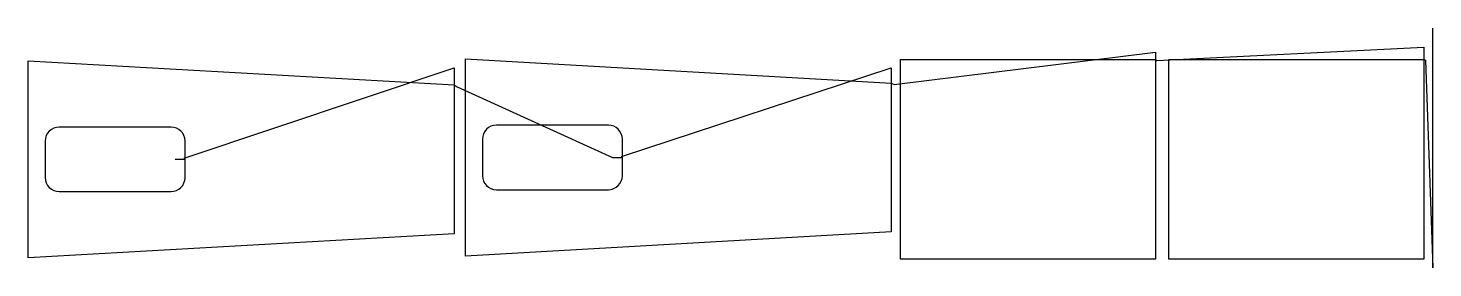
# Model space of a CAD drawing. Header units: metres. Extents: x 42 to 5062, y 1145 to 2000.
import ezdxf

# ---------------------------------------------------------------- set-up
doc = ezdxf.new("R2010")
doc.units = ezdxf.units.M

msp = doc.modelspace()

# ---------------------------------------------------------------- linework, layer by layer
at = {"layer": 'TOOL_0'}
for p, q in [((5061.907, 1999), (5061.907, 2000)), ((5061.907, 1145.383), (5061.907, 1999)), ((3137.113, 1799.184), (4070.72, 1913.818)), ((4070.72, 1913.818), (4070.72, 1888.125)), ((4075.258, 1885.031), (5029.956, 1931.944)), ((5029.956, 1931.944), (5029.956, 1888.126)), ((42.188, 1180.751), (42.188, 1884.001)), ((42.188, 1884.001), (1564.188, 1797.754)), ((599.652, 1535.912), (1564.188, 1858.501)), ((1564.188, 1858.501), (1564.188, 1797.755)), ((1604.655, 1187.363), (1604.655, 1890.613)), ((1604.655, 1890.613), (3126.655, 1804.366)), ((2162.119, 1542.525), (3126.655, 1858.728)), ((3126.655, 1858.728), (3126.655, 1804.367)), ((3159.22, 1176.625), (3159.22, 1888.125)), ((3159.22, 1888.125), (4070.72, 1888.125)), ((4070.72, 1888.125), (4070.72, 1176.625)), ((4070.72, 1888.125), (4075.258, 1885.031)), ((4118.456, 1176.626), (4118.456, 1888.126)), ((4118.456, 1888.126), (5029.956, 1888.126)), ((5029.956, 1888.126), (5029.956, 1176.626)), ((5029.956, 1888.126), (5035.128, 1886.46)), ((5035.128, 1886.46), (5061.907, 1145.383)), ((1564.188, 1797.755), (1564.188, 1266.998)), ((1564.188, 1797.754), (1575.16, 1790.71)), ((1575.16, 1790.71), (2130.655, 1538.989)), ((3126.655, 1804.367), (3126.655, 1273.61)), ((3126.655, 1804.366), (3137.113, 1799.184)), ((553.188, 1647.376), (153.188, 1647.376)), ((2115.655, 1653.989), (1715.655, 1653.989)), ((103.188, 1597.376), (103.188, 1467.376)), ((603.188, 1532.376), (603.188, 1597.376)), ((1665.655, 1603.989), (1665.655, 1473.989)), ((2165.655, 1538.989), (2165.655, 1603.989)), ((568.188, 1532.376), (603.188, 1532.376)), ((603.188, 1532.376), (599.652, 1535.912)), ((603.188, 1467.376), (603.188, 1532.376)), ((2130.655, 1538.989), (2165.655, 1538.989)), ((2165.655, 1538.989), (2162.119, 1542.525)), ((2165.655, 1473.989), (2165.655, 1538.989)), ((153.188, 1417.376), (553.188, 1417.376)), ((1715.655, 1423.989), (2115.655, 1423.989)), ((1564.188, 1266.998), (42.188, 1180.751)), ((3126.655, 1273.61), (1604.655, 1187.363)), ((4070.72, 1176.625), (3159.22, 1176.625)), ((5029.956, 1176.626), (4118.456, 1176.626))]:
    msp.add_line(p, q, dxfattribs=at)
for centre, start, end in [((153.188, 1597.376), 90, 180), ((553.188, 1597.376), 0, 90), ((1715.655, 1603.989), 90, 180), ((2115.655, 1603.989), 0, 90), ((153.188, 1467.376), 180, 270), ((553.188, 1467.376), 270, 0), ((1715.655, 1473.989), 180, 270), ((2115.655, 1473.989), 270, 0)]:
    msp.add_arc(centre, 50, start, end, dxfattribs=at)

doc.saveas('drawing.dxf')
